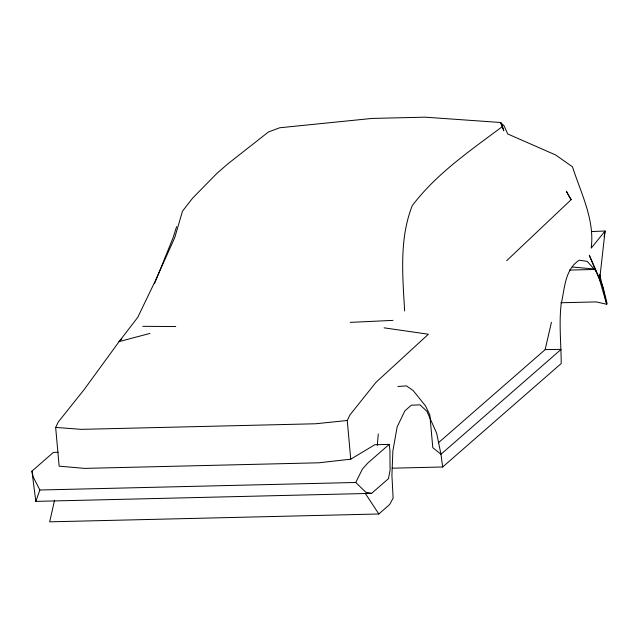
<?xml version="1.0" encoding="UTF-8"?>
<svg xmlns="http://www.w3.org/2000/svg" width="639" height="639" viewBox="0 0 639 639"><rect width="100%" height="100%" fill="white"/><g stroke="black" fill="none" stroke-linecap="round" stroke-linejoin="round"><path stroke-width="0.96" d="M377.298 445.415L378.264 433.953M560.81 302.758L596.259 301.912L606.731 304.26L599.606 279.874L605.093 231.006L591.379 231.558M604.103 236.765L605.093 231.006L591.211 248.14C594.845 219.592 580.923 193.154 572.488 166.827L555.714 155.005L507.693 133.942L504.147 125.907L500.609 122.496L425.063 117.169L372.05 118.431L279.698 127.768L268.364 132.033L227.716 163.967L216.956 173.361L192.698 198.042L182.498 211.158L174.743 237.62L155.581 280.289L137.768 317.327L119.118 341.601L84.268 389.407L58.277 421.988L55.657 427.435L59.139 466.143L84.508 468.387L318.669 462.804L350.739 459.193L374.821 444.736L389.183 444.393L389.942 450.319L390.078 470.144L388.456 478.659L371.602 493.372L35.824 501.375L31.95 471.127L53.404 452.396L58.189 452.284M54.571 500.225L49.674 521.831L378.831 513.988L389.662 504.53L393.121 498.077L391.915 475.368L392.881 450.926L397.162 426.836L404.894 410.821L411.332 405.206L420.007 404.854L426.908 411.308L436.661 433.25L440.974 454.249L442.667 466.989L392.162 468.195M438.354 442.835L545.147 349.621L551.433 322.312M176.604 226.637L173.201 237.428L154.55 283.596M31.95 471.127L33.228 476.966L39.85 490.009L35.824 501.375M350.739 459.193L347.257 420.486L349.868 415.031L375.868 382.449L428.386 334.229L384.071 327.839M39.85 490.009L355.747 482.477L362.385 469.122L367.729 463.115L389.183 444.393M119.118 341.601L121.69 338.782L119.118 341.601L149.909 333.422M506.695 260.672L571.154 199.672L566.37 191.237L568.159 194.791M442.667 466.989L561.21 363.519C561.138 343.67 558.869 323.925 561.162 304.084C564.772 288.924 564.588 269.546 579.254 260.185L587.201 261.375L596.57 271.759L602.976 286.855L607.05 303.373L606.731 304.26L603.52 290.697M502.526 126.45L503.78 130.827L500.609 122.496L502.526 126.45C470.592 150.381 436.549 173.473 412.243 205.678C399.087 239.13 402.706 275.88 404.623 310.969M347.257 420.486L315.554 423.769L81.393 429.352L55.657 427.435M397.857 386.483L406.508 385.908L413.169 390.557L425.534 405.941L429.839 414.959L432.803 447.675L440.974 454.249L561.114 349.381L545.147 349.621M350.268 322.375L393.009 320.379M569.541 270.073L595.476 269.45M142.824 326.337L175.749 326.537M572.416 267.03L594.605 269.035M371.602 493.372L365.708 492.158L355.747 482.477M365.204 493.284L378.831 513.988M568.606 195.678L571.154 199.672M596.57 271.759L589.278 255.281L599.606 279.874M599.614 274.227L603.056 288.756"/></g></svg>
